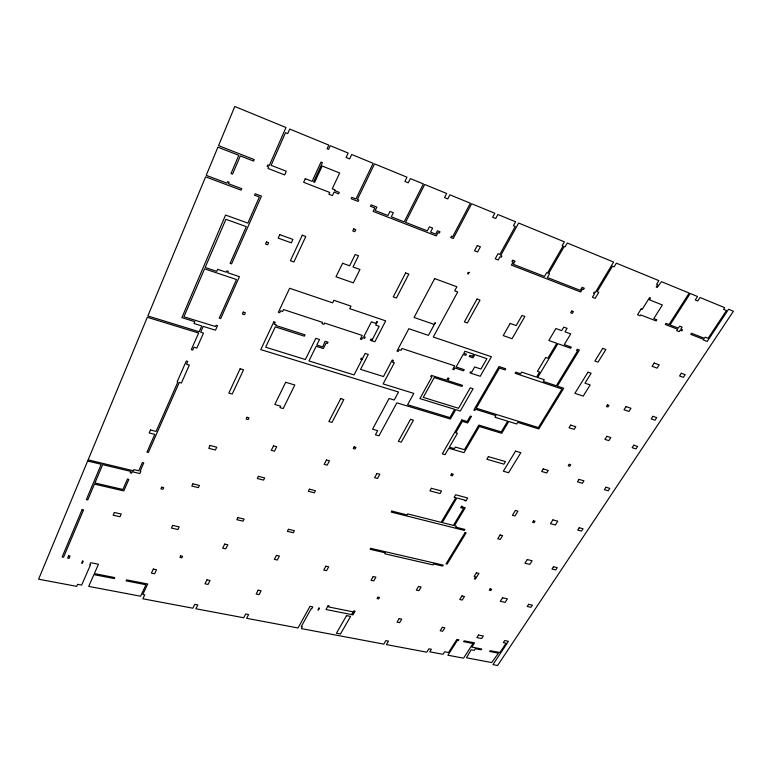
<?xml version="1.0" encoding="UTF-8"?>
<svg xmlns="http://www.w3.org/2000/svg" width="772" height="772" viewBox="0 0 772 772"><rect width="100%" height="100%" fill="white"/><g stroke="black" fill="none" stroke-linecap="round" stroke-linejoin="round"><path stroke-width="1.16" d="M371.737 340.703L379.187 326.295L375.694 325.118L377.45 321.712L376.813 321.499L375.858 323.362L371.4 321.856L363.815 336.669L365.243 337.142L364.616 338.358L362.541 337.682L361.605 339.526L360.331 339.101L362.213 335.424L324.587 323.053L323.97 324.308L321.992 323.651L322.609 322.397L283.575 309.562L282.668 311.492L280.612 310.817L279.705 312.747L278.335 312.293L289.635 288.265L332.607 302.846L333.861 300.289L350.99 306.127L349.726 308.655L385.71 320.872L374.893 341.735L370.319 340.23L370.946 339.014L372.365 339.477M362.522 358.536L361.257 358.131L360.64 359.337L361.894 359.733M87.641 461.019L38.6 579.193L76.727 586.363L77.615 584.317L81.658 585.079L90.459 564.94L89.784 564.814L90.7 562.72L98.459 564.264L94.348 573.596L114.748 577.562L114.285 578.585L93.894 574.629L88.703 586.411L140.591 596.216L145.966 584.732L126.106 580.882L126.569 579.868L147.722 583.979L142.801 594.469L144.721 594.836L142.859 598.792L192.846 608.201L194.766 604.341L197.825 604.92L195.905 608.77L243.72 617.764L245.689 614.001L248.613 614.56L246.644 618.314L298.002 627.974L309.997 606.329L312.795 606.888L311.763 608.741L311.203 608.635L301.244 626.574L302.363 626.777L301.35 628.601L383.819 644.109L385.913 640.625L388.499 641.117L386.396 644.601L426.781 652.186L428.904 648.789L431.374 649.262L429.782 651.809L443.041 654.309L444.643 651.78L448.542 652.523L456.899 639.39L458.848 639.776L458.298 640.625L457.333 640.432L447.905 655.225L463.567 658.178L473.033 643.52L463.644 641.677L464.184 640.828L474.539 642.864L471.817 647.071L481.709 649.001L481.159 649.831L475.34 648.702L474.249 650.381L471.142 649.783L466.491 657.792L491.716 662.559L498.442 653.189L489.66 651.491L490.21 650.651L499.928 652.543L506.114 643.201L503.305 642.642L504.685 640.548L508.43 641.3L492.961 664.634L497.593 665.503L733.4 311.232L728.565 309.244L707.21 341.465L703.331 339.96L703.697 339.4L690.747 334.373L691.471 333.253L704.431 338.29L705.164 337.181L708.078 338.319L726.471 310.547L723.557 309.36L724.686 307.652L700.021 297.519L697.772 300.993L695.273 299.98L697.521 296.496L690.226 293.495L670.048 324.915L678.327 328.139L679.611 326.151L682.11 327.125L680.827 329.104L682.564 329.779L681.84 330.908L680.093 330.233L679.177 331.642L676.687 330.677L677.604 329.268L665.281 324.481L666.014 323.343L669.044 324.52L689.213 293.08L661.479 281.693L657.233 287.435L656.19 287.01L657.676 284.627L656.634 284.202L658.873 280.622L616.365 263.175L614.145 266.861L612.505 266.186L597.132 291.719L598.773 292.356L595.154 298.349L592.433 297.288L594.594 293.688L593.494 293.263L594.218 292.067L595.318 292.492L613.624 262.046L567.285 243.016L565.085 246.828L564.216 246.48L548.641 273.481L549.5 273.819L547.358 277.534L580.303 290.359L582.107 287.329L584.317 288.197L583.603 289.403L582.493 288.969L580.698 291.999L511.373 265.076L513.139 261.911L511.952 261.447L512.666 260.183L515.04 261.11L513.264 264.275L544.482 276.424L546.634 272.699L547.493 273.037L563.068 246.007L562.199 245.66L564.4 241.839L518.639 223.04L500.71 255.503L501.906 255.976L501.202 257.25L499.995 256.786L498.229 259.981L495.219 258.813L498.046 253.689L499.851 254.393L515.252 226.495L513.438 225.752L515.609 221.796L497.882 214.519L495.711 218.515L492.623 217.26L494.794 213.255L471.634 203.74L453.232 238.538L450.713 237.554L451.408 236.232L452.672 236.724L470.37 203.219L449.883 194.814L447.75 198.935L444.518 197.613L446.65 193.482L424.697 184.469L405.541 222.365L427.35 230.857L429.425 226.833L432.648 228.097L430.573 232.102L435.697 234.099L437.435 230.77L439.992 231.764L439.297 233.096L438.013 232.604L436.286 235.923L373.137 211.412L374.835 207.948L370.415 206.23L371.1 204.841L376.871 207.089L375.173 210.553L387.959 215.533L390.005 211.403L393.344 212.715L391.298 216.826L404.219 221.853L423.374 183.929L410.366 178.583L408.253 182.81L404.895 181.439L406.998 177.203L374.526 163.867L357.388 199.475L358.768 200.016L358.092 201.415L351.183 198.722L351.858 197.314L356.008 198.935L373.137 163.297L351.723 154.506L349.658 158.897L346.107 157.449L348.172 153.049L330.233 145.686L328.534 149.392L327.087 148.803L328.785 145.088L289.732 129.049L287.715 133.614L285.466 132.697L271.126 165.324L286.315 171.259L284.675 174.926L268.009 168.431L268.656 166.955L267.16 166.376L267.816 164.89L269.312 165.478L285.968 127.505L234.794 106.497L218.544 145.638L254.268 159.601L253.631 161.097L240.314 155.905L232.565 174.115L231.031 173.536L238.78 155.307L217.916 147.172L206.22 175.35L226.949 183.147L227.576 181.671L229.101 182.24L228.473 183.717L241.713 188.686L241.086 190.153L205.603 176.836L147.857 315.96L199.186 331.748L201.743 325.938L193.994 323.526L194.805 321.673L181.883 317.649L225.569 215.06L247.851 223.118L259.353 197.005L254.538 195.191L255.165 193.753L261.467 196.117L231.581 263.87L230.124 263.368L246.297 226.64L225.906 219.306L205.159 267.459L216.758 271.358L217.646 269.322L226.225 272.207L226.823 270.856L228.28 271.348L227.682 272.699L239.426 276.656L220.686 318.585L219.267 318.141L236.493 279.532L204.57 268.83L183.91 316.79L215.513 326.546L216.092 325.253L217.511 325.697L215.494 330.204L203.181 326.382L200.624 332.182L203.49 333.07L196.85 348.066L194.004 347.207L192.739 350.063L191.311 349.639L198.626 333.031L147.307 317.282L88.133 459.861L133.402 470.766L133.903 469.627L138.757 470.795L142.395 462.515L143.785 462.862L140.137 471.132L140.832 471.296L139.828 473.564L132.205 471.731L131.587 473.159L130.198 472.821L130.815 471.402L102.676 464.638L94.927 482.973L122.922 489.467L127.476 479.055L128.856 479.393L123.819 490.905L94.445 484.112L87.776 499.889L86.367 499.571L101.248 464.29L87.641 461.019M82.131 509.597L62.117 557.037L63.507 557.316L83.54 509.906L82.131 509.597M68.66 555.763L67.646 558.137L69.026 558.417L70.04 556.033L68.66 555.763M82.536 561.099L81.629 563.193L82.314 563.328L83.222 561.234L82.536 561.099M114.372 512.492L113.175 515.223L120.017 516.738L121.223 514.007L114.372 512.492M150.482 429.975L149.189 432.928L154.796 434.375L146.96 452.16L148.349 452.508L179.268 382.43L181.391 383.028L189.343 365.05L186.496 364.23L187.741 361.402L186.313 360.987L177.145 381.822L177.859 382.024L156.089 431.432L150.482 429.975M266.456 241.945L265.52 244.01L267.672 244.782L268.608 242.707L266.456 241.945M161.666 487.161L160.914 488.821L162.931 489.303L163.693 487.634L161.666 487.161M243.267 312.081L242.379 314.021L244.483 314.706L245.371 312.757L243.267 312.081M279.763 234.659L278.19 238.123L291.333 242.852L292.916 239.416L279.763 234.659M305.287 178.679L303.637 182.298L329.712 192.45L328.882 194.226L332.404 195.596L334.073 192.045L338.638 193.83L339.304 192.411L334.739 190.626L335.077 189.912L332.25 188.802L339.661 173.005L322.165 166.009L314.648 182.346L313.577 181.922L322.435 162.651L320.988 162.072L312.139 181.362L305.287 178.679M240.14 368.775L228.83 393.064L232.227 394.029L243.547 369.788L240.14 368.775M302.296 235.199L290.407 260.733L293.91 261.959L305.808 236.473L302.296 235.199M172.667 525.414L171.423 528.067L177.946 529.505L179.191 526.861L172.667 525.414M210.08 445.454L208.739 448.31L215.398 450.037L216.739 447.191L210.08 445.454M192.846 483.851L191.813 486.061L198.404 487.643L199.437 485.443L192.846 483.851M153.31 569.061L151.399 573.133L154.622 573.77L156.533 569.707L153.31 569.061M273.819 321.895L260.772 349.61L398.526 392.031L394.202 400.031L389.088 398.477L372.567 429.193L377.643 430.651L375.404 434.8L378.975 435.813L396.866 402.83L450.423 419.032L455.769 409.652L460.305 411.051L473.091 388.741L470.245 387.833L458.558 408.282L423.278 397.377L434.231 377.576L461.945 386.444L462.563 385.363L447.789 380.625L449.072 378.338L447.905 377.962L446.621 380.249L431.355 375.356L430.718 376.514L431.905 376.89L419.92 398.613L454.631 409.305L449.912 417.584L407.587 404.75L413.802 393.402L383.124 383.906L394.357 362.792L392.514 362.203L393.459 360.428L392.234 360.032L383.472 376.543L360.563 369.373L368.302 354.435L365.156 353.422L354.049 374.912L308.935 360.949L316.182 346.281L323.362 348.558L326.112 343.029L327.415 343.453L328.032 342.218L325.099 341.272L322.677 346.917L316.79 345.045L319.531 339.497L315.835 338.31L305.394 359.52L265.664 347.217L275.276 326.855L304.38 336.177L305.036 334.845L276.038 325.543L276.337 324.906L274.282 324.25L275.179 322.339L273.819 321.895M180.667 555.898L179.934 557.432L181.845 557.828L182.588 556.294L180.667 555.898M247.001 417.266L246.171 419.022L248.15 419.563L248.989 417.816L247.001 417.266M353.75 228.869L352.756 230.915L354.792 231.687L355.786 229.641L353.75 228.869M342.604 263.262L336.003 276.772L353.335 282.87L359.974 269.496L352.987 266.987L358.536 255.735L355.188 254.509L349.648 265.79L342.604 263.262M285.669 382.285L274.822 404.489L280.69 406.168L279.966 407.626L283.208 408.552L294.817 384.996L285.669 382.285M206.925 579.859L204.966 583.815L208.035 584.433L210.003 580.486L206.925 579.859M224.71 544.086L222.674 548.178L225.781 548.844L227.817 544.762L224.71 544.086M237.863 517.607L236.821 519.701L243.064 521.148L244.116 519.054L237.863 517.607M258.369 476.334L257.279 478.515L263.59 480.097L264.68 477.926L258.369 476.334M273.51 445.859L271.281 450.346L274.465 451.186L276.694 446.708L273.51 445.859M340.722 398.622L328.882 421.551L331.979 422.438L343.839 399.549L340.722 398.622M405.628 272.931L393.247 296.902L396.422 298.021L408.822 274.099L405.628 272.931M288.429 529.303L287.358 531.348L293.331 532.719L294.402 530.682L288.429 529.303M309.427 489.187L308.317 491.31L314.349 492.816L315.458 490.702L309.427 489.187M258.176 590.184L256.159 594.035L259.102 594.623L261.119 590.783L258.176 590.184M276.424 555.386L274.34 559.362L277.302 560.009L279.396 556.033L276.424 555.386M326.45 459.996L324.163 464.348L327.203 465.149L329.49 460.807L326.45 459.996M434.665 278.595L414.072 317.466L434.289 324.443L435.312 322.638L428.441 335.366L408.832 328.718L396.972 351.086L398.207 351.492L399.153 349.687L401.006 350.295L401.961 348.5L454.679 365.841L452.739 369.315L453.907 369.701L454.872 367.964L463.586 370.821L464.242 369.672L456.107 366.999L463.123 354.473L465.748 355.361L466.404 354.184L463.779 353.306L464.927 351.25L473.661 354.203L472.503 356.239L469.897 355.361L469.241 356.529L473.004 357.793L474.819 354.589L486.91 358.671L480.975 369.045L474.674 366.961L471.731 372.133L470.582 371.757L469.936 372.905L480.232 376.282L491.426 356.741L433.275 337.017L457.738 291.961L454.689 290.841L456.889 286.769L434.665 278.595M354.126 446.872L353.248 448.513L355.043 449.014L355.921 447.374L354.126 446.872M477.318 245.573L474.51 250.775L477.588 251.962L480.396 246.779L477.318 245.573M469.125 272.333L468.083 274.234L467.687 272.941L469.125 272.333M325.871 566.194L323.738 570.064L326.575 570.682L328.718 566.812L325.871 566.194M376.958 473.468L374.623 477.694L377.527 478.466L379.853 474.249L376.958 473.468M410.53 419.341L398.371 441.333L401.286 442.163L413.454 420.209L410.53 419.341M477.028 299.005L464.368 321.924L467.34 322.976L480.01 300.096L477.028 299.005M318.933 608.104L317.9 609.957L318.46 610.063L319.492 608.22L318.933 608.104M328.061 605.808L325.977 609.504L351.656 614.608L353.229 611.878L328.64 606.956L329.161 606.03L328.061 605.808M370.685 548.332L370.135 549.317L385.315 552.82L384.755 553.785L432.967 564.892L433.536 563.946L442.655 566.059L443.224 565.123L370.685 548.332M391.838 511.083L391.259 512.097L464.31 530.403L464.898 529.428L455.769 527.141L456.358 526.166L454.447 525.684L465.236 507.735L462.322 506.963L462.621 506.471L461.55 506.191L460.662 507.687L463.586 508.449L453.386 525.423L442.221 522.605L456.85 498.008L465.14 500.208L464.84 500.71L465.902 500.989L467.707 497.988L455.654 494.775L454.158 497.293L455.779 497.718L441.15 522.335L407.712 513.92L407.133 514.924L391.838 511.083M510.176 323.429L503.209 335.588L512.039 338.696L524.873 316.472L522.017 315.43L516.178 325.581L510.176 323.429M346.551 615.631L336.438 633.223L340.481 633.986L350.604 616.432L346.551 615.631M461.849 419.92L442.308 453.849L445.097 454.64L448.773 448.271L464.011 452.662L479.325 426.511L501.713 433.295L508.748 421.522L516.7 423.982L517.674 422.371L538.798 428.942L563.734 388.258L557.365 386.125L579.386 350.005L577.244 349.243L576.549 350.382L577.62 350.768L556.303 385.768L543.295 381.397L544.308 379.727L537.669 377.498L557.886 343.714L570.643 348.268L571.328 347.13L564.303 344.601L570.72 333.929L564.998 331.835L567.092 328.341L563.801 327.135L561.707 330.638L555.937 328.525L548.834 340.471L556.795 343.318L547.888 358.218L545.707 357.455L537.418 371.342L539.599 372.075L536.579 377.132L521.64 372.094L520.637 373.793L515.793 372.162L515.127 373.301L562.006 389.001L538.393 427.563L476.227 408.185L499.474 368.051L505.091 369.933L505.757 368.794L499.011 366.526L473.825 410.038L474.954 410.386L475.591 409.285L495.952 415.616L494.997 417.247L507.667 421.184L501.269 431.905L478.852 425.092L464.454 449.7L455.326 447.056L454.399 448.648L449.391 447.2L457.439 433.256L455.76 432.764L462.341 421.358L467.658 422.969L471.451 416.417L470.331 416.079L467.176 421.541L461.849 419.92M373.185 576.53L371.014 580.303L373.735 580.891L375.906 577.128L373.185 576.53M354.03 611.019L351.926 614.666L352.997 614.879L355.101 611.241L354.03 611.019M431.403 488.3L429.917 490.857L440.069 493.549L441.555 491.011L431.403 488.3M377.884 597.19L377.074 598.57L378.685 598.908L379.486 597.528L377.884 597.19M451.62 473.815L450.713 475.369L452.353 475.822L453.26 474.269L451.62 473.815M571.753 311L570.691 312.776L572.341 313.393L573.403 311.618L571.753 311M488.396 456.638L486.842 459.243L503.904 464.165L505.467 461.588L488.396 456.638M399.172 618.584L397.04 622.145L399.626 622.666L401.768 619.105L399.172 618.584M418.511 586.44L416.301 590.107L418.906 590.677L421.116 587.009L418.511 586.44M465.111 532.545L446.033 563.907L447.075 564.139L466.153 532.805L465.111 532.545M515.561 451.118L503.334 471.219L508.584 472.715L520.83 452.682L515.561 451.118M587.984 372.181L574.889 393.324L583.207 396.113L590.165 384.958L584.964 383.182L591.12 373.272L587.984 372.181M602.72 348.375L594.884 361.045L598.02 362.155L605.866 349.523L602.72 348.375M641.156 308.954L637.518 314.773L640.113 315.787L640.663 314.918L656.123 320.92L656.856 319.772L653.778 318.575L662.386 304.998L649.464 299.835L650.564 298.069L649.522 297.654L642.198 309.369L641.156 308.954M442.356 627.279L440.185 630.753L442.665 631.255L444.846 627.781L442.356 627.279M461.965 595.936L459.726 599.516L462.225 600.056L464.464 596.476L461.965 595.936M476.43 572.805L474.143 576.462L475.648 576.809L474.365 578.865L475.369 579.096L478.949 573.384L476.43 572.805M500.102 534.977L497.718 538.769L500.246 539.406L502.62 535.614L500.102 534.977M515.445 510.437L512.405 515.291L514.943 515.966L517.983 511.112L515.445 510.437M543.208 468.942L541.635 471.47L546.721 472.947L548.303 470.428L543.208 468.942M570.672 425.102L569.032 427.736L574.146 429.348L575.796 426.733L570.672 425.102M569.215 464.3L568.25 465.815L569.755 466.259L570.711 464.754L569.215 464.3M490.162 588.901L489.303 590.242L490.78 590.57L491.639 589.229L490.162 588.901M533.51 520.868L532.593 522.297L534.089 522.692L534.996 521.254L533.51 520.868M607.41 404.866L606.396 406.458L607.911 406.969L608.925 405.377L607.41 404.866M478.505 635.047L476.864 637.595L481.651 638.55L483.301 636.012L478.505 635.047M502.582 597.779L500.304 601.301L505.129 602.363L507.407 598.85L502.582 597.779M527.276 559.555L524.912 563.213L529.766 564.39L532.13 560.742L527.276 559.555M552.906 519.874L550.455 523.677L555.329 524.97L557.789 521.187L552.906 519.874M579.058 479.393L577.456 481.863L582.368 483.291L583.96 480.831L579.058 479.393M606.888 436.315L604.901 439.393L608.847 440.638L610.835 437.57L606.888 436.315M626.063 406.622L624.017 409.787L628.968 411.447L631.013 408.291L626.063 406.622M654.222 363.033L652.099 366.314L657.068 368.128L659.201 364.847L654.222 363.033M528.637 604.312L527.208 606.474L530.962 607.303L532.4 605.142L528.637 604.312M553.476 566.735L551.99 568.983L555.763 569.9L557.259 567.652L553.476 566.735M579.241 527.739L577.697 530.074L581.499 531.078L583.043 528.752L579.241 527.739M605.991 487.257L604.389 489.68L608.211 490.789L609.812 488.367L605.991 487.257M633.793 445.183L632.133 447.702L635.964 448.918L637.633 446.409L633.793 445.183M652.88 416.301L651.172 418.887L655.023 420.18L656.731 417.594L652.88 416.301M681.319 373.272L679.543 375.954L683.413 377.363L685.189 374.681L681.319 373.272"/></g></svg>
